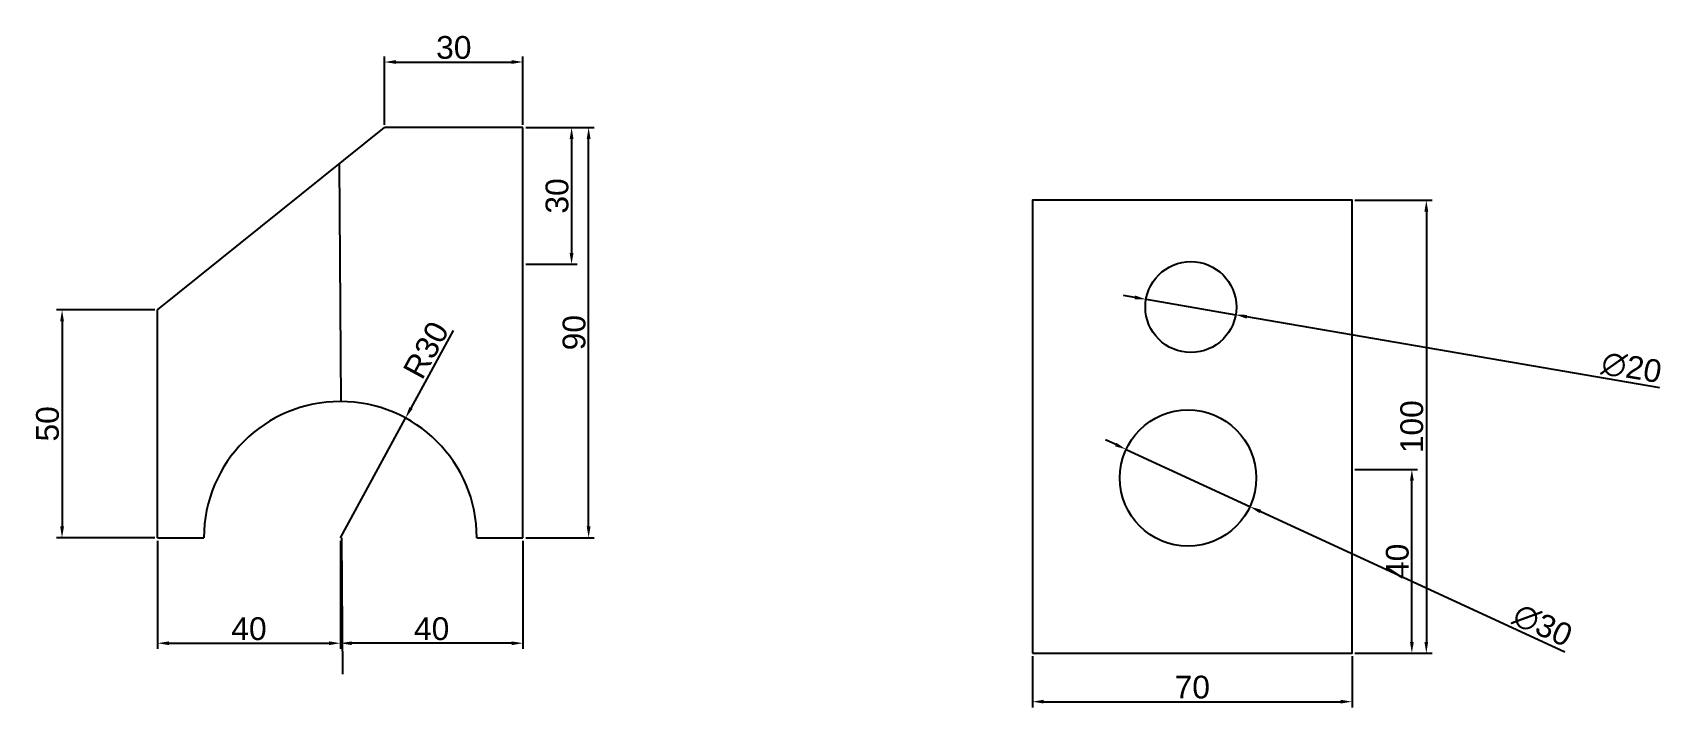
# Model space of a CAD drawing. Header units: millimetres. Extents: x -115 to 244, y 45 to 193.
import ezdxf

# ---------------------------------------------------------------- set-up
doc = ezdxf.new("R2010")
doc.units = ezdxf.units.MM
doc.styles.get("Standard").update_dxf_attribs({"font": 'arial.ttf'})
doc.dimstyles.new('ISO-25', dxfattribs={"dimtxt": 5, "dimasz": 2.5, "dimexe": 1.25, "dimexo": 0.625, "dimtad": 1, "dimdec": 0, "dimtxsty": 'Standard', "dimcen": 2.5, "dimadec": 0, "dimazin": 0, "dimtfac": 1, "dimtdec": 0, "dimtmove": 0, "dimatfit": 3, "dimfxl": 1, "dimarcsym": 0})

# ---------------------------------------------------------------- blocks, each defined once
blk = doc.blocks.new('*D2')
at = {"color": 0, "lineweight": -2, "transparency": 16777216}
for p, q in [((-6.94, 172.23), (8.11, 172.23)), ((6.86, 84.46), (6.86, 169.73)), ((-6.94, 81.96), (8.11, 81.96))]:
    blk.add_line(p, q, dxfattribs=at)
at = {"color": 0, "transparency": 16777216}
for points in [[(6.44, 169.73), (7.28, 169.73), (6.86, 172.23)], [(6.44, 84.46), (7.28, 84.46), (6.86, 81.96)]]:
    blk.add_solid(points, dxfattribs=at)
at = {"layer": 'Defpoints', "color": 0, "transparency": 16777216}
for p in [(-7.57, 172.23), (6.86, 172.23), (-7.57, 81.96)]:
    blk.add_point(p, dxfattribs=at)
at = {"color": 0, "transparency": 16777216, "insert": (3.68, 127.1), "char_height": 5, "attachment_point": 5, "rotation": 90}
blk.add_mtext('90', dxfattribs=at)
blk = doc.blocks.new('*D3')
at = {"color": 0, "lineweight": -2, "transparency": 16777216}
for p, q in [((-38, 172.85), (-38, 187.89)), ((-7.57, 172.85), (-7.57, 187.89)), ((-35.5, 186.64), (-10.07, 186.64))]:
    blk.add_line(p, q, dxfattribs=at)
at = {"color": 0, "transparency": 16777216}
for points in [[(-35.5, 187.06), (-35.5, 186.23), (-38, 186.64)], [(-10.07, 187.06), (-10.07, 186.23), (-7.57, 186.64)]]:
    blk.add_solid(points, dxfattribs=at)
at = {"layer": 'Defpoints', "color": 0, "transparency": 16777216}
for p in [(-7.57, 186.64), (-38, 172.23), (-7.57, 172.23)]:
    blk.add_point(p, dxfattribs=at)
at = {"color": 0, "transparency": 16777216, "insert": (-22.78, 189.82), "char_height": 5, "attachment_point": 5}
blk.add_mtext('30', dxfattribs=at)
blk = doc.blocks.new('*D4')
at = {"color": 0, "lineweight": -2, "transparency": 16777216}
for p, q in [((-88.5, 132.11), (-110.15, 132.11)), ((-108.9, 129.61), (-108.9, 84.46)), ((-88.5, 81.96), (-110.15, 81.96))]:
    blk.add_line(p, q, dxfattribs=at)
at = {"color": 0, "transparency": 16777216}
for points in [[(-109.31, 129.61), (-108.48, 129.61), (-108.9, 132.11)], [(-109.31, 84.46), (-108.48, 84.46), (-108.9, 81.96)]]:
    blk.add_solid(points, dxfattribs=at)
at = {"layer": 'Defpoints', "color": 0, "transparency": 16777216}
for p in [(-87.88, 132.11), (-108.9, 81.96), (-87.88, 81.96)]:
    blk.add_point(p, dxfattribs=at)
at = {"color": 0, "transparency": 16777216, "insert": (-112.08, 107.04), "char_height": 5, "attachment_point": 5, "rotation": 90}
blk.add_mtext('50', dxfattribs=at)
blk = doc.blocks.new('*D6')
at = {"color": 0, "lineweight": -2, "transparency": 16777216}
for p, q in [((-47.72, 81.34), (-47.72, 57.53)), ((-7.57, 81.34), (-7.57, 57.53)), ((-10.07, 58.78), (-45.22, 58.78))]:
    blk.add_line(p, q, dxfattribs=at)
at = {"color": 0, "transparency": 16777216}
for points in [[(-45.22, 59.19), (-45.22, 58.36), (-47.72, 58.78)], [(-10.07, 59.19), (-10.07, 58.36), (-7.57, 58.78)]]:
    blk.add_solid(points, dxfattribs=at)
at = {"layer": 'Defpoints', "color": 0, "transparency": 16777216}
for p in [(-47.72, 81.96), (-7.57, 81.96), (-47.72, 58.78)]:
    blk.add_point(p, dxfattribs=at)
at = {"color": 0, "transparency": 16777216, "insert": (-27.65, 61.95), "char_height": 5, "attachment_point": 5}
blk.add_mtext('40', dxfattribs=at)
blk = doc.blocks.new('*D7')
at = {"color": 0, "lineweight": -2, "transparency": 16777216}
for p, q in [((-22.93, 127.56), (-32.2, 110.52)), ((-47.72, 81.96), (-33.39, 108.32))]:
    blk.add_line(p, q, dxfattribs=at)
at = {"color": 0, "transparency": 16777216}
blk.add_solid([(-32.56, 110.71), (-31.83, 110.32), (-33.39, 108.32)], dxfattribs=at)
at = {"layer": 'Defpoints', "color": 0, "transparency": 16777216}
for p in [(-33.39, 108.32), (-47.72, 81.96)]:
    blk.add_point(p, dxfattribs=at)
at = {"color": 0, "transparency": 16777216, "insert": (-28.87, 123.29), "char_height": 5, "attachment_point": 5, "rotation": 61.4615}
blk.add_mtext('R30', dxfattribs=at)
blk = doc.blocks.new('*D8')
at = {"color": 0, "lineweight": -2, "transparency": 16777216}
for p, q in [((-6.94, 172.23), (4.36, 172.23)), ((3.11, 169.73), (3.11, 144.64)), ((-6.94, 142.14), (4.36, 142.14))]:
    blk.add_line(p, q, dxfattribs=at)
at = {"color": 0, "transparency": 16777216}
for points in [[(2.69, 169.73), (3.53, 169.73), (3.11, 172.23)], [(2.69, 144.64), (3.53, 144.64), (3.11, 142.14)]]:
    blk.add_solid(points, dxfattribs=at)
at = {"layer": 'Defpoints', "color": 0, "transparency": 16777216}
for p in [(-7.57, 172.23), (-7.57, 142.14), (3.11, 142.14)]:
    blk.add_point(p, dxfattribs=at)
at = {"color": 0, "transparency": 16777216, "insert": (-0.07, 157.18), "char_height": 5, "attachment_point": 5, "rotation": 90}
blk.add_mtext('30', dxfattribs=at)
blk = doc.blocks.new('*D9')
at = {"color": 0, "lineweight": -2, "transparency": 16777216}
for p, q in [((104.42, 55.95), (104.42, 44.67)), ((174.69, 55.95), (174.69, 44.67)), ((106.92, 45.92), (172.19, 45.92))]:
    blk.add_line(p, q, dxfattribs=at)
at = {"color": 0, "transparency": 16777216}
for points in [[(106.92, 46.34), (106.92, 45.51), (104.42, 45.92)], [(172.19, 46.34), (172.19, 45.51), (174.69, 45.92)]]:
    blk.add_solid(points, dxfattribs=at)
at = {"layer": 'Defpoints', "color": 0, "transparency": 16777216}
for p in [(104.42, 56.58), (174.69, 56.58), (174.69, 45.92)]:
    blk.add_point(p, dxfattribs=at)
at = {"color": 0, "transparency": 16777216, "insert": (139.56, 49.1), "char_height": 5, "attachment_point": 5}
blk.add_mtext('70', dxfattribs=at)
blk = doc.blocks.new('*D10')
at = {"color": 0, "lineweight": -2, "transparency": 16777216}
for p, q in [((175.32, 156.24), (192.26, 156.24)), ((191.01, 153.74), (191.01, 59.08)), ((175.32, 56.58), (192.26, 56.58))]:
    blk.add_line(p, q, dxfattribs=at)
at = {"color": 0, "transparency": 16777216}
for points in [[(190.59, 153.74), (191.42, 153.74), (191.01, 156.24)], [(190.59, 59.08), (191.42, 59.08), (191.01, 56.58)]]:
    blk.add_solid(points, dxfattribs=at)
at = {"layer": 'Defpoints', "color": 0, "transparency": 16777216}
for p in [(174.69, 156.24), (174.69, 56.58), (191.01, 56.58)]:
    blk.add_point(p, dxfattribs=at)
at = {"color": 0, "transparency": 16777216, "insert": (187.83, 106.41), "char_height": 5, "attachment_point": 5, "rotation": 90}
blk.add_mtext('100', dxfattribs=at)
blk = doc.blocks.new('*D11')
at = {"color": 0, "lineweight": -2, "transparency": 16777216}
for p, q in [((175.32, 97.01), (189.08, 97.01)), ((187.83, 59.08), (187.83, 94.51)), ((175.32, 56.58), (189.08, 56.58))]:
    blk.add_line(p, q, dxfattribs=at)
at = {"color": 0, "transparency": 16777216}
for points in [[(187.41, 94.51), (188.25, 94.51), (187.83, 97.01)], [(187.41, 59.08), (188.25, 59.08), (187.83, 56.58)]]:
    blk.add_solid(points, dxfattribs=at)
at = {"layer": 'Defpoints', "color": 0, "transparency": 16777216}
for p in [(174.69, 97.01), (187.83, 97.01), (174.69, 56.58)]:
    blk.add_point(p, dxfattribs=at)
at = {"color": 0, "transparency": 16777216, "insert": (184.65, 76.79), "char_height": 5, "attachment_point": 5, "rotation": 90}
blk.add_mtext('40', dxfattribs=at)
blk = doc.blocks.new('*D13')
at = {"color": 0, "lineweight": -2, "transparency": 16777216}
for p, q in [((122.74, 102.48), (120.47, 103.53)), ((125, 101.43), (152.23, 88.83)), ((221.44, 56.81), (154.5, 87.78))]:
    blk.add_line(p, q, dxfattribs=at)
at = {"color": 0, "transparency": 16777216}
for points in [[(122.91, 102.85), (122.56, 102.1), (125, 101.43)], [(154.68, 88.16), (154.33, 87.4), (152.23, 88.83)]]:
    blk.add_solid(points, dxfattribs=at)
at = {"layer": 'Defpoints', "color": 0, "transparency": 16777216}
for p in [(125, 101.43), (152.23, 88.83)]:
    blk.add_point(p, dxfattribs=at)
at = {"color": 0, "transparency": 16777216, "insert": (216.56, 62.72), "char_height": 5, "attachment_point": 5, "rotation": 335.1713}
blk.add_mtext('∅30', dxfattribs=at)
blk = doc.blocks.new('*D14')
at = {"color": 0, "lineweight": -2, "transparency": 16777216}
for p, q in [((126.93, 134.86), (124.46, 135.29)), ((129.39, 134.44), (149.1, 131.04)), ((242.37, 114.95), (151.56, 130.61))]:
    blk.add_line(p, q, dxfattribs=at)
at = {"color": 0, "transparency": 16777216}
for points in [[(127, 135.27), (126.86, 134.45), (129.39, 134.44)], [(151.63, 131.02), (151.49, 130.2), (149.1, 131.04)]]:
    blk.add_solid(points, dxfattribs=at)
at = {"layer": 'Defpoints', "color": 0, "transparency": 16777216}
for p in [(129.39, 134.44), (149.1, 131.04)]:
    blk.add_point(p, dxfattribs=at)
at = {"color": 0, "transparency": 16777216, "insert": (236.12, 119.4), "char_height": 5, "attachment_point": 5, "rotation": 350.2143}
blk.add_mtext('∅20', dxfattribs=at)
blk = doc.blocks.new('*D15')
at = {"color": 0, "lineweight": -2, "transparency": 16777216}
for p, q in [((-87.88, 81.34), (-87.88, 57.53)), ((-47.72, 81.34), (-47.72, 57.53)), ((-85.38, 58.78), (-50.22, 58.78))]:
    blk.add_line(p, q, dxfattribs=at)
at = {"color": 0, "transparency": 16777216}
for points in [[(-85.38, 59.19), (-85.38, 58.36), (-87.88, 58.78)], [(-50.22, 59.19), (-50.22, 58.36), (-47.72, 58.78)]]:
    blk.add_solid(points, dxfattribs=at)
at = {"layer": 'Defpoints', "color": 0, "transparency": 16777216}
for p in [(-87.88, 81.96), (-47.72, 81.96), (-47.72, 58.78)]:
    blk.add_point(p, dxfattribs=at)
at = {"color": 0, "transparency": 16777216, "insert": (-67.8, 61.95), "char_height": 5, "attachment_point": 5}
blk.add_mtext('40', dxfattribs=at)

msp = doc.modelspace()

# ---------------------------------------------------------------- linework, layer by layer
for p, q in [((-87.88, 132.11), (-38, 172.23)), ((-7.57, 172.23), (-38, 172.23)), ((-7.57, 81.96), (-7.57, 172.23)), ((-47.55, 111.96), (-47.9, 164.27)), ((-87.88, 81.96), (-87.88, 132.11)), ((-87.88, 81.96), (-77.72, 81.96)), ((-47.16, 51.97), (-47.36, 81.96)), ((-17.72, 81.96), (-7.57, 81.96))]:
    msp.add_line(p, q)
msp.add_lwpolyline([(104.42, 56.58), (174.69, 56.58), (174.69, 156.24), (104.42, 156.24)], close=True)
for centre, radius in [((139.25, 132.74), 10), ((138.62, 95.13), 15)]:
    msp.add_circle(centre, radius)
msp.add_arc((-47.72, 81.96), 30, 0, 180)

# ---------------------------------------------------------------- dimensions: what is measured, and where the dimension line sits
for base, p1, p2, picture, middle in [((-7.57, 186.64), (-38, 172.23), (-7.57, 172.23), '*D3', (-22.78, 189.82)), ((-47.72, 58.78), (-87.88, 81.96), (-47.72, 81.96), '*D15', (-67.8, 61.95)), ((-47.72, 58.78), (-7.57, 81.96), (-47.72, 81.96), '*D6', (-27.65, 61.95)), ((174.69, 45.92), (104.42, 56.58), (174.69, 56.58), '*D9', (139.56, 49.1))]:
    dim = msp.add_linear_dim(base=base, p1=p1, p2=p2, dimstyle='ISO-25')
    dim.commit()
    dim.dimension.update_dxf_attribs({"geometry": picture, "text_midpoint": middle})
for base, p1, p2, picture, middle in [((6.86, 172.23), (-7.57, 81.96), (-7.57, 172.23), '*D2', (3.68, 127.1)), ((3.11, 142.14), (-7.57, 172.23), (-7.57, 142.14), '*D8', (-0.07, 157.18)), ((191.01, 56.58), (174.69, 156.24), (174.69, 56.58), '*D10', (187.83, 106.41)), ((-108.9, 81.96), (-87.88, 132.11), (-87.88, 81.96), '*D4', (-112.08, 107.04)), ((187.83, 97.01), (174.69, 56.58), (174.69, 97.01), '*D11', (184.65, 76.79))]:
    dim = msp.add_linear_dim(base=base, p1=p1, p2=p2, angle=90, dimstyle='ISO-25')
    dim.commit()
    dim.dimension.update_dxf_attribs({"geometry": picture, "text_midpoint": middle})
for p1, p2, picture, middle in [((129.39, 134.44), (149.1, 131.04), '*D14', (235.55, 116.13)), ((125, 101.43), (152.23, 88.83), '*D13', (215.16, 59.71))]:
    dim = msp.add_diameter_dim_2p(p1=p1, p2=p2, dimstyle='ISO-25')
    dim.commit()
    dim.dimension.update_dxf_attribs({"geometry": picture, "text_midpoint": middle, "dimtype": 163})
dim = msp.add_radius_dim(center=(-47.72, 81.96), mpoint=(-33.39, 108.32), dimstyle='ISO-25')
dim.commit()
dim.dimension.update_dxf_attribs({"geometry": '*D7', "text_midpoint": (-26.08, 121.77), "dimtype": 164})

doc.saveas('drawing.dxf')
